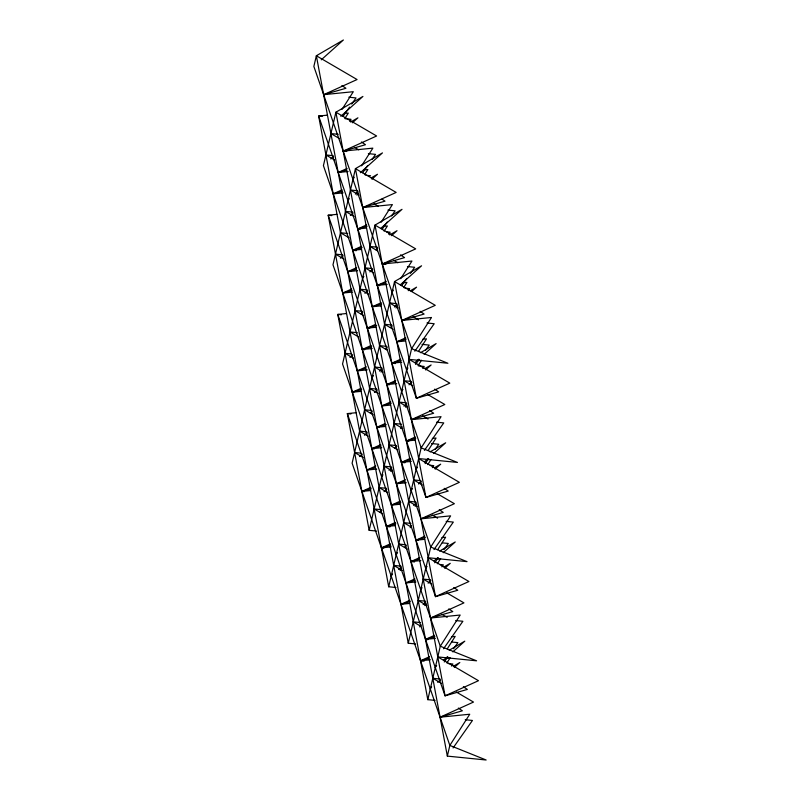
<?xml version="1.0" encoding="UTF-8"?>
<svg xmlns="http://www.w3.org/2000/svg" width="800" height="800" viewBox="0 0 800 800"><rect width="100%" height="100%" fill="white"/><g stroke="black" fill="none" stroke-linecap="round" stroke-linejoin="round"><path stroke-width="1.2" d="M376.43 531.05L369.16 530.32L411.59 348.68L431.5 317.48L401.82 320.45L435.26 305.33L394.54 281.55L352.11 463.19L449.84 745.42L447.34 756.11L486.14 760L449.84 745.42L469.74 714.23L440.07 717.2L473.5 702.07L456.36 692.06M395.98 587.5L388.7 586.77L421.15 447.86L441.06 416.67L411.38 419.64L444.82 404.51L427.68 394.5M415.52 643.94L408.25 643.21L430.72 547.05L450.62 515.86L420.94 518.83L454.38 503.7L437.24 493.69M435.07 700.39L427.8 699.66L440.28 646.23L460.18 615.04L430.5 618.01L463.94 602.88L446.8 592.87M342.03 109.37L353.31 91.7L323.63 94.67L357.07 79.54L316.36 55.76L313.86 66.44L411.59 348.68L447.89 363.26L409.1 359.36L449.81 383.14L416.37 398.27L318.64 116.04L327.3 115.17M345 118.27L348.32 113.07L344.61 113.44M352.95 179.34L354.28 177.26M361.58 165.82L372.86 148.14L343.18 151.11L376.62 135.99L335.9 112.21L323.42 165.63L421.15 447.86L457.45 462.44L418.66 458.55L459.37 482.33L425.94 497.46L328.2 215.22L336.86 214.36M347.96 200.71L349.29 198.63M364.55 174.71L367.86 169.51L364.15 169.88M381.12 222.27L392.4 204.59L362.73 207.56L396.16 192.43L355.45 168.65L332.98 264.82L430.72 547.05L467.02 561.63L428.22 557.73L468.93 581.51L435.5 596.64L337.77 314.41L346.42 313.54M384.09 231.16L387.41 225.96L383.7 226.33M362.52 278.52L363.84 276.44M392.05 292.23L393.37 290.15M400.67 278.71L411.95 261.04L382.27 264.01L415.71 248.88L375 225.1L342.55 364L440.28 646.23L476.58 660.81L437.78 656.92L478.49 680.7L445.06 695.83L347.33 413.59L355.98 412.73M403.64 287.61L406.96 282.41L403.25 282.78M372.08 377.71L373.4 375.63M406.6 370.05L407.93 367.97M418.54 351.33L426.5 338.85L422.79 339.22M401.61 391.42L402.94 389.34M418.19 365.42L421.51 360.22M381.64 476.89L382.97 474.82M416.16 469.23L417.49 467.15M428.1 450.52L436.06 438.04L432.36 438.41M411.17 490.6L412.5 488.52M427.76 464.61L431.07 459.41M396.19 554.71L397.52 552.63M391.2 576.08L392.53 574M425.72 568.42L427.05 566.34M437.67 549.7L445.63 537.22L441.92 537.6M420.73 589.79L422.06 587.71M437.32 563.79L440.63 558.59M435.29 667.6L436.61 665.52M447.23 648.89L455.19 636.41L451.48 636.78M430.29 688.97L431.62 686.89M446.88 662.98L450.19 657.78M343.1 116.26L349.56 107.1M351.71 104.04L356.01 97.93L348.82 97.2M349.59 121.34L351.02 119.3L345.03 118.7M362.65 172.71L367.67 165.58M371.98 159.47L375.56 154.38L368.37 153.65M356.94 195.1L358.38 193.06M382.2 229.16L387.22 222.03M391.52 215.92L395.11 210.82L387.91 210.1M388.68 234.23L390.12 232.19L386.52 231.83M401.74 285.6L406.76 278.47M410.35 273.38L414.65 267.27L407.46 266.55M396.03 307.99L397.47 305.95M408.23 290.68L409.66 288.64L404.86 288.16M381.06 372.1L382.49 370.06M414.84 351.21L434.2 323.72L427 322.99M415.58 364.44L419.17 359.34M425.62 350.18L429.21 345.09L422.01 344.36M422.78 368.49L424.22 366.46L418.22 365.85M405.6 407.18L407.03 405.14M400.6 428.55L402.04 426.51M390.62 471.28L392.05 469.25M424.4 450.4L443.76 422.9L436.57 422.18M425.14 463.62L428.73 458.53M435.18 449.36L438.77 444.27L431.57 443.55M432.34 467.68L433.78 465.64L430.18 465.28M415.16 506.36L416.59 504.32M410.16 527.73L411.6 525.69M400.18 570.47L401.61 568.43M433.96 549.59L453.32 522.09L446.13 521.36M434.7 562.81L438.29 557.72M444.03 549.57L448.33 543.46L442.33 542.85M441.9 566.86L443.34 564.83L439.74 564.46M424.72 605.55L426.15 603.51M419.73 626.92L421.16 624.88M443.52 648.77L462.88 621.27L455.69 620.55M444.26 661.99L447.85 656.9M453.59 648.75L457.89 642.64L451.9 642.04M451.47 666.05L452.9 664.01L448.1 663.53M453.08 747.96L472.45 720.46L465.25 719.73M321.24 59.83L343.38 40L316.36 55.76L447.34 756.11M340.79 116.28L362.92 96.45L335.9 112.21L445.06 695.83L467.35 689.43L463.34 686.7M352.4 122.77L357.93 117.82L350.66 122.06M330.8 159.02L333.57 156.54M360.33 172.73L382.47 152.89L355.45 168.65L435.5 596.64L457.79 590.24L453.78 587.52M355.34 194.1L358.11 191.62M371.94 179.22L377.48 174.26L371.24 177.9M350.35 215.47L353.12 212.99M340.36 258.2L343.13 255.73M380.8 228.35L402.02 209.34L375 225.1L425.94 497.46L448.23 491.06L444.22 488.33M375.81 249.72L377.65 248.06M391.49 235.67L397.02 230.71L389.75 234.95M369.89 271.91L372.66 269.43M364.9 293.28L367.67 290.8M360.83 313.82L362.68 312.17M400.35 284.79L421.56 265.79L394.54 281.55L416.37 398.27L438.67 391.87L434.66 389.14M394.43 306.99L397.2 304.51M411.96 291.29L416.57 287.16L410.34 290.79M349.92 357.39L352.69 354.91M390.36 327.53L392.21 325.88M385.37 348.9L387.22 347.25M379.46 371.1L382.22 368.62M374.46 392.47L377.23 389.99M414.9 362.61L418.59 359.3M424.13 354.35L436.12 343.6L420.53 352.69M370.39 413.01L372.24 411.36M408.99 384.81L411.75 382.33M425.59 369.93L431.13 364.97L424.89 368.61M364.48 435.21L367.25 432.73M404 406.18L406.76 403.7M359.49 456.58L362.25 454.1M394.93 448.09L396.78 446.44M389.02 470.28L391.78 467.8M384.03 491.65L386.79 489.17M424.46 461.8L428.15 458.49M433.69 453.53L445.68 442.79L430.09 451.88M379.96 512.2L381.8 510.54M418.55 483.99L421.32 481.51M435.15 469.12L440.69 464.16L434.45 467.79M413.56 505.36L416.32 502.88M404.49 547.27L406.34 545.62M398.58 569.47L401.35 566.99M434.03 560.98L437.72 557.68M443.25 552.72L455.24 541.97L439.65 551.07M428.11 583.18L430.88 580.7M444.71 568.3L450.25 563.34L444.01 566.98M423.12 604.55L425.89 602.07M443.59 660.17L447.28 656.86M452.81 651.9L464.8 641.16L449.21 650.25M437.67 682.36L440.44 679.88M454.28 667.49L459.81 662.53L453.57 666.17M348.08 171.49L338.19 172.48L347.1 168.45M343.09 192.86L333.2 193.85L342.11 189.82M366.65 224.9L357.74 228.93L360.13 229.17M361.66 246.27L352.74 250.3L356.34 250.66M357.64 270.68L347.75 271.67L356.67 267.64M352.65 292.05L342.76 293.04L351.67 289.01M386.2 281.34L377.28 285.38L379.68 285.62M380.94 305.88L372.29 306.75L381.21 302.71M375.1 324.59L367.3 328.12L369.69 328.36M371.22 345.45L362.3 349.49L364.7 349.73M405.48 340.96L396.83 341.82L405.74 337.79M367.2 369.86L357.31 370.86L366.23 366.82M400.75 359.16L391.84 363.19L395.43 363.56M360.97 391.36L352.32 392.22L361.24 388.19M395.76 380.53L386.84 384.56L389.24 384.8M390.51 405.07L381.85 405.93L390.77 401.9M384.66 423.77L376.86 427.3L379.26 427.54M380.78 444.64L371.87 448.67L374.26 448.91M415.31 436.98L406.39 441.01L408.79 441.25M376.76 469.05L366.87 470.04L375.79 466.01M410.31 458.35L401.4 462.38L404.99 462.74M370.8 487.38L361.88 491.41L364.28 491.65M406.3 482.76L396.4 483.75L405.32 479.71M400.07 504.25L391.41 505.12L400.33 501.08M395.34 522.45L386.42 526.49L390.02 526.85M390.34 543.82L381.43 547.86L383.83 548.1M424.87 536.16L415.95 540.2L418.35 540.44M419.87 557.53L410.96 561.56L414.56 561.93M415.86 581.94L405.97 582.93L414.88 578.9M409.63 603.44L400.97 604.3L409.89 600.27M434.43 635.35L425.51 639.38L427.91 639.62M429.44 656.72L420.52 660.75L424.12 661.11M323.63 94.67L345.93 88.27L341.92 85.54M338.19 172.48L346.4 170.13M333.2 193.85L342.58 191.16M362.73 207.56L385.02 201.16L382.01 199.12M367.12 226.24L357.74 228.93L366.39 228.06M362.13 247.61L352.74 250.3L361.4 249.43M347.75 271.67L355.96 269.31M342.76 293.04L352.14 290.35M385.49 283.02L377.28 285.38L387.17 284.39M372.29 306.75L381.68 304.05M376.68 325.42L367.3 328.12L375.95 327.25M401.82 320.45L424.11 314.06L420.1 311.33M371.69 346.79L362.3 349.49L372.2 348.5M396.83 341.82L406.21 339.13M357.31 370.86L365.52 368.5M401.22 360.5L391.84 363.19L401.73 362.2M352.32 392.22L361.71 389.53M395.06 382.21L386.84 384.56L396.73 383.57M381.85 405.93L391.24 403.24M386.24 424.61L376.86 427.3L385.51 426.44M411.38 419.64L433.67 413.24L429.67 410.51M381.25 445.98L371.87 448.67L381.76 447.68M415.78 438.32L406.39 441.01L415.04 440.14M366.87 470.04L375.09 467.68M410.78 459.69L401.4 462.38L411.29 461.39M371.27 488.72L361.88 491.41L370.54 490.54M396.4 483.75L404.62 481.39M391.41 505.12L400.8 502.42M395.81 523.79L386.42 526.49L395.07 525.62M420.94 518.83L443.24 512.43L439.23 509.7M390.81 545.16L381.43 547.86L391.32 546.87M425.34 537.5L415.95 540.2L424.61 539.33M419.17 559.21L410.96 561.56L420.85 560.57M405.97 582.93L415.35 580.24M400.97 604.3L410.36 601.61M430.5 618.01L452.8 611.61L448.79 608.89M434.9 636.69L425.51 639.38L435.4 638.39M428.73 658.39L420.52 660.75L430.41 659.76M440.07 717.2L462.36 710.8L458.35 708.07M417.8 360.59L420.27 360.35M436.92 558.97L439.4 558.72M446.49 658.15L448.96 657.9M322.24 116.4L318.64 116.04L427.8 699.66M338.19 134.31L330.91 133.58L339.48 138.58M346.78 151.48L343.18 151.11L365.47 144.72L361.47 141.99M333.19 155.68L325.92 154.95L334.49 159.95M365.77 175.26L370.57 175.75M357.73 190.75L350.46 190.02L359.03 195.03M352.74 212.12L345.47 211.39L354.04 216.4M331.8 215.59L328.2 215.22L408.25 643.21M347.75 233.49L340.47 232.76L349.04 237.77M377.28 247.2L370 246.47L377.5 250.85M342.75 254.86L335.48 254.13L344.05 259.14M385.87 264.37L382.27 264.01L404.57 257.61L400.56 254.88M372.29 268.57L365.01 267.84L373.58 272.85M367.29 289.94L360.02 289.21L368.59 294.21M396.83 303.65L389.55 302.92L398.12 307.92M362.3 311.31L355.03 310.58L363.6 315.58M341.36 314.77L337.77 314.41L388.7 586.77M391.83 325.02L384.56 324.29L393.13 329.29M357.31 332.68L350.03 331.95L358.61 336.95M386.84 346.39L379.57 345.65L387.07 350.04M351.1 353.93L345.04 353.32L353.61 358.32M381.85 367.75L374.57 367.02L383.14 372.03M411.38 381.46L404.1 380.73L412.68 385.74M376.86 389.12L369.58 388.39L378.15 393.4M406.39 402.83L399.11 402.1L407.68 407.11M371.86 410.49L364.59 409.76L373.16 414.77M350.92 413.96L347.33 413.59L369.16 530.32M401.39 424.2L394.12 423.47L402.69 428.48M366.87 431.86L359.6 431.13L368.17 436.14M396.4 445.57L389.13 444.84L397.7 449.85M360.67 453.11L354.6 452.5L363.17 457.51M391.41 466.94L384.13 466.21L392.71 471.22M420.94 480.65L413.67 479.92L422.24 484.92M386.42 488.31L379.14 487.58L387.71 492.59M415.95 502.02L408.67 501.29L417.24 506.29M381.42 509.68L374.15 508.95L382.72 513.96M410.96 523.39L403.68 522.66L411.18 527.04M405.96 544.76L398.69 544.03L407.26 549.03M400.97 566.13L393.7 565.4L402.27 570.4M430.5 579.83L423.23 579.1L431.8 584.11M425.51 601.2L418.24 600.47L426.81 605.48M420.52 622.57L413.24 621.84L420.74 626.22M440.06 679.02L432.79 678.29L441.36 683.3M354.48 147.34L358.77 149.85M374.03 203.79L378.31 206.29M393.57 260.24L397.86 262.74M413.12 316.68L418.48 319.81M422.68 415.87L428.04 419M432.24 515.06L437.6 518.18M441.81 614.24L447.16 617.37"/></g></svg>
